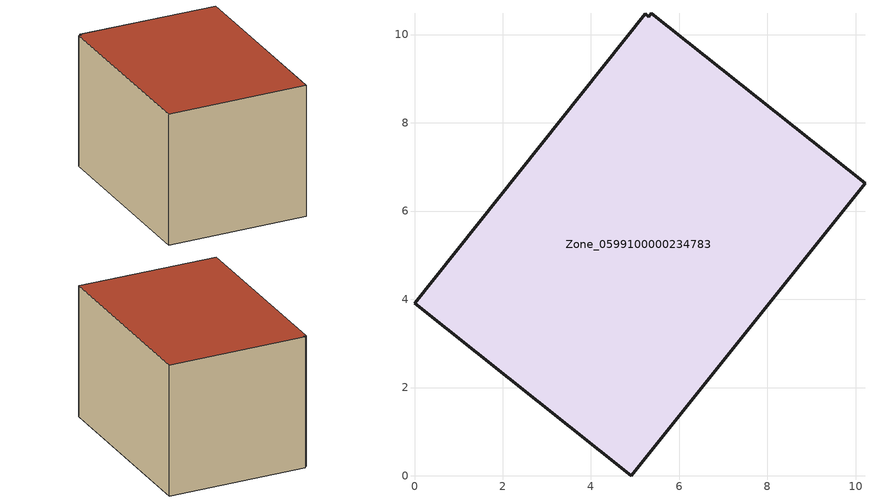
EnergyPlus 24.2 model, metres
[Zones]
Zone_0599100000234783
 floor ground (C_G): 5.23,10.47 5.31,10.41 5.37,10.48 10.21,6.63 4.91,0 0,3.91 z0.46
 wall outside (C_F): 5.23,10.47 0,3.91 4.91,0 10.21,6.63 5.37,10.48 5.31,10.41 5.23,10.47 z0.46:6.38
 roof outside (C_R): 5.31,10.41 5.23,10.47 0,3.91 4.91,0 10.21,6.63 5.37,10.48 z6.38
[BUILDING]
Pand.0599100000234783: North Axis=0; Terrain=City; Loads Convergence Tolerance Value=0.04; Temperature Convergence Tolerance Value=0.4; Solar Distribution=FullExterior; Maximum Number of Warmup Days=25; Minimum Number of Warmup Days=1
[Site:Location]
Rotterdam.The.Hague.AP_ZH_NLD Design_Conditions: Latitude=51.96; Longitude=4.45; Time Zone=1; Elevation=-4.5
[SITE:GROUNDTEMPERATURE:BUILDINGSURFACE]
18, 18, 18, 18, 18, 18, 18, 18, 18, 18, 18, 18
[MATERIAL] Thermal Absorptance=0.9; Solar Absorptance=0.7; Visible Absorptance=0.7
Name | Roughness | Thickness | Conductivity | Density | Specific Heat
G.TC.1946-1964 | MediumSmooth | 0.15 | 1 | 540 | 1210
F.TC.1946-1964 | Rough | 0.3 | 0.857143 | 1920 | 840
R.TC.1946-1964 | MediumRough | 0.2 | 0.235294 | 1500 | 1000
[CONSTRUCTION]
C_G: G.TC.1946-1964
C_F: F.TC.1946-1964
C_R: R.TC.1946-1964
[ZONE]
Zone_0599100000234783: Type=1; Multiplier=1; Ceiling Height=Autocalculate; Volume=Autocalculate; Floor Area=autocalculate; Part of Total Floor Area=Yes
[ZONEINFILTRATION:DESIGNFLOWRATE]
Infil_Zone_0599100000234783: Zone or ZoneList or Space or SpaceList=Zone_0599100000234783; Schedule=AlwaysOn; Design Flow Rate Calculation Method=Flow/Area; Flow Rate per Floor Area=0.003; Constant Term Coefficient=1; Temperature Term Coefficient=0; Velocity Term Coefficient=0; Velocity Squared Term Coefficient=0
[HVACTEMPLATE:ZONE:IDEALLOADSAIRSYSTEM]
Zone_0599100000234783: Maximum Heating Supply Air Temperature=50; Minimum Cooling Supply Air Temperature=13; Maximum Heating Supply Air Humidity Ratio=0.0156; Minimum Cooling Supply Air Humidity Ratio=0.0077; Heating Limit=NoLimit; Cooling Limit=NoLimit; Dehumidification Control Type=ConstantSensibleHeatRatio; Cooling Sensible Heat Ratio=0.7; Dehumidification Setpoint=60; Humidification Control Type=None; Humidification Setpoint=30; Outdoor Air Method=None; Outdoor Air Flow Rate per Person=0.00944; Outdoor Air Flow Rate per Zone Floor Area=0; Outdoor Air Flow Rate per Zone=0; Demand Controlled Ventilation Type=None; Outdoor Air Economizer Type=NoEconomizer; Heat Recovery Type=None; Sensible Heat Recovery Effectiveness=0.7; Latent Heat Recovery Effectiveness=0.65
[ZONECONTROL:THERMOSTAT]
ThermostatControl_Zone_0599100000234783: Zone or ZoneList=Zone_0599100000234783; Control Type Schedule=DualSetpointControlType; Control 1=Thermostat_Zone_0599100000234783; Temperature Difference Between Cutout And Setpoint=0
[THERMOSTATSETPOINT:DUALSETPOINT]
Thermostat_Zone_0599100000234783: Heating Setpoint Temperature Schedule=HeatingSetpoint_Zone_0599100000234783; Cooling Setpoint Temperature Schedule=CoolingSetpoint_Zone_0599100000234783
[SCHEDULE:COMPACT]
HeatingSetpoint_Zone_0599100000234783: Through: 12/31, For: AllDays, Until: 24:00, 21
CoolingSetpoint_Zone_0599100000234783: Through: 12/31, For: AllDays, Until: 24:00, 24
DualSetpointControlType: Through: 12/31, For: AllDays, Until: 24:00, 4
AlwaysOn: Through: 12/31, For: AllDays, Until: 24:00, 1
